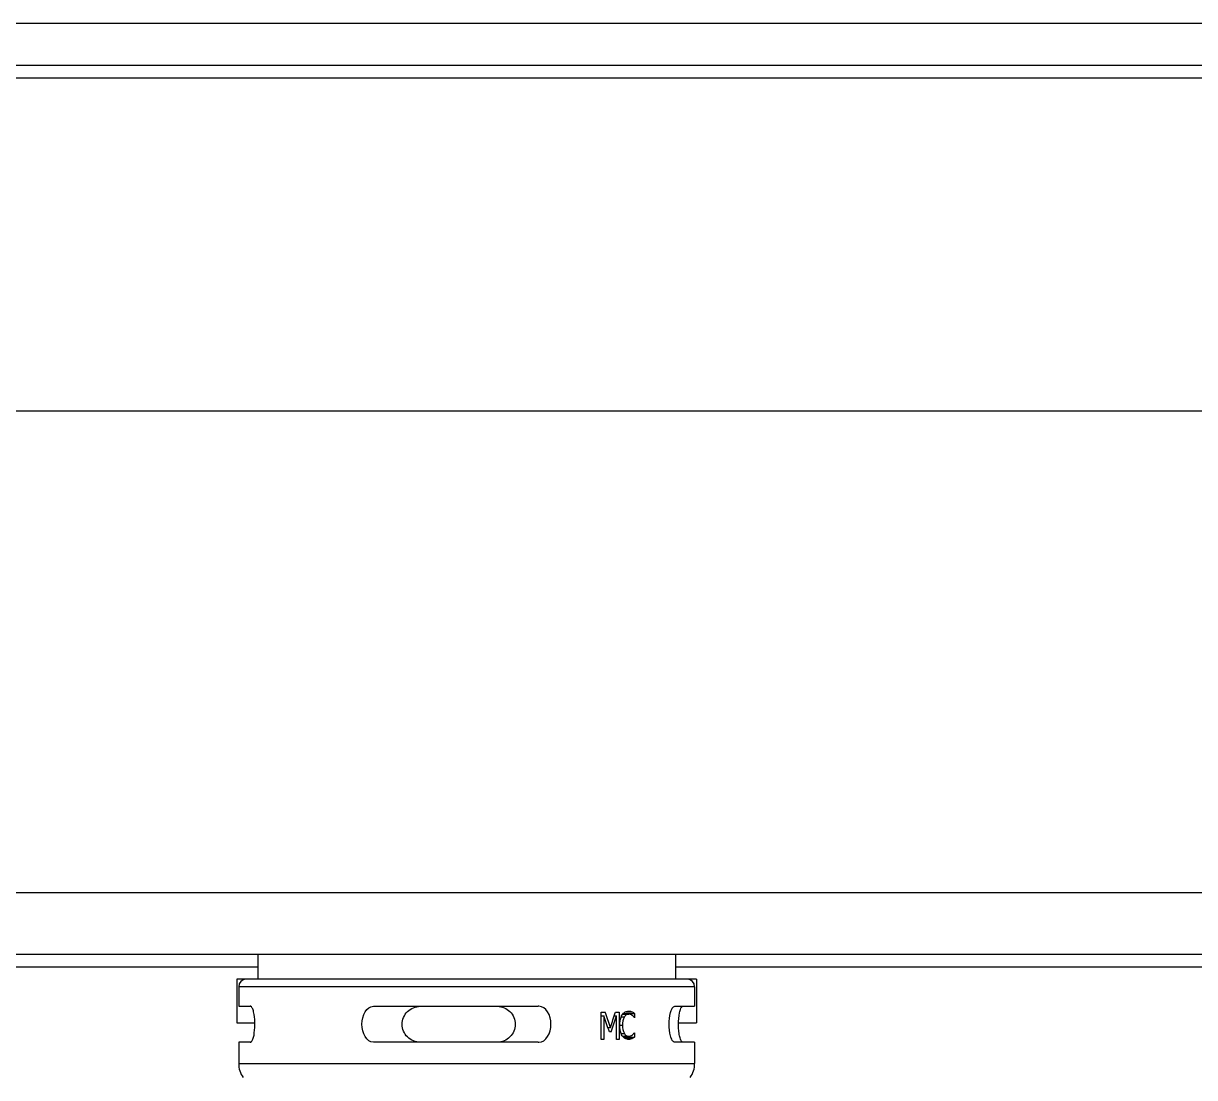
# Model space of a CAD drawing. Header units: millimetres. Extents: x 10297564 to 11610295, y -9287743 to -8409454.
# Drawn here: x 10533761 to 10534712, y -9102460 to -9101604 of the extents above; entities that cross this region are included whole.
import ezdxf

# ---------------------------------------------------------------- set-up
doc = ezdxf.new("R2010")
doc.units = ezdxf.units.MM
doc.header["$LTSCALE"] = 100
doc.layers.add('-0', color=7, linetype='Continuous')

# ---------------------------------------------------------------- blocks, each defined once
blk = doc.blocks.new('인버터 외형도')
at = {"layer": '-0', "linetype": 'Continuous'}
for p, q in [((127015.97, 34940.36), (115864.67, 34940.36)), ((127015.97, 34914.78), (115864.67, 34914.78)), ((117700.65, 34907.25), (125180, 34907.25)), ((125134.85, 34704.09), (117745.8, 34704.09)), ((127437.35, 34410.64), (115699.13, 34410.64)), ((127439.49, 34373.01), (115699.13, 34373.01)), ((123608.13, 34373.01), (123608.13, 34357.97)), ((123862.46, 34373.01), (123862.46, 34357.97)), ((123410.99, 34365.49), (123608.13, 34365.49)), ((123862.46, 34365.49), (124314.68, 34365.49)), ((123601.64, 34357.97), (123595.34, 34357.97)), ((123595.34, 34357.97), (123595.34, 34331.52)), ((123869.67, 34357.97), (123600.91, 34357.97)), ((123875.24, 34357.97), (123869.68, 34357.97)), ((123875.25, 34357.97), (123875.25, 34331.52)), ((123874.2, 34353.45), (123596.39, 34353.45)), ((123596.39, 34353.45), (123596.39, 34341.48)), ((123874.2, 34353.45), (123874.2, 34341.48)), ((123596.39, 34341.48), (123603.53, 34341.48)), ((123603.53, 34341.5), (123603.39, 34341.48)), ((123678.54, 34341.48), (123778.84, 34341.48)), ((123779.24, 34341.5), (123778.84, 34341.48)), ((123862.07, 34341.48), (123874.2, 34341.48)), ((123817.17, 34337.97), (123819.61, 34337.97)), ((123817.17, 34321.27), (123817.17, 34337.97)), ((123817.17, 34335.66), (123818.84, 34335.66)), ((123818.84, 34335.66), (123818.84, 34321.27)), ((123825.22, 34335.66), (123826.65, 34335.66)), ((123825.99, 34337.97), (123828.31, 34337.97)), ((123826.65, 34321.27), (123826.65, 34335.66)), ((123828.31, 34337.97), (123828.31, 34321.27)), ((123829.46, 34334.99), (123831.38, 34334.99)), ((123830.48, 34336.71), (123834.02, 34336.71)), ((123830.9, 34337.2), (123837.59, 34337.2)), ((123832.25, 34338.17), (123836.07, 34338.17)), ((123837.59, 34334.52), (123837.48, 34334.52)), ((123837.59, 34337.2), (123837.59, 34334.52)), ((123595.34, 34331.52), (123606.21, 34331.52)), ((123821.29, 34328.67), (123822.9, 34328.67)), ((123823.32, 34325.87), (123822.26, 34325.87)), ((123828.59, 34329.94), (123830.3, 34329.94)), ((123864.38, 34331.52), (123875.25, 34331.52)), ((123603.53, 34319.6), (123596.39, 34319.6)), ((123596.39, 34319.6), (123596.39, 34306.58)), ((123603.39, 34319.6), (123603.53, 34319.59)), ((123778.84, 34319.6), (123678.54, 34319.6)), ((123778.84, 34319.6), (123779.24, 34319.59)), ((123818.84, 34321.27), (123817.17, 34321.27)), ((123828.31, 34321.27), (123826.65, 34321.27)), ((123829.43, 34324.89), (123831.42, 34324.89)), ((123830.38, 34323.23), (123834.02, 34323.23)), ((123830.81, 34322.74), (123837.59, 34322.74)), ((123832.09, 34321.79), (123836.07, 34321.79)), ((123837.48, 34325.39), (123837.59, 34325.39)), ((123837.59, 34325.39), (123837.59, 34322.74)), ((123874.2, 34319.6), (123862.07, 34319.6)), ((123874.2, 34319.6), (123874.2, 34306.58)), ((123596.39, 34306.58), (123874.2, 34306.58))]:
    blk.add_line(p, q, dxfattribs=at)
for centre, radius, start, end in [((123600.91, 34353.45), 4.51, 90, 180), ((123869.68, 34353.45), 4.51, 0, 90), ((123603.52, 34340.92), 0.578, 81.006, 88.81895), ((123835.66, 34332.71), 6.6, 142.13742, 146.95018), ((123603.52, 34320.17), 0.579, 271.04452, 279.03278), ((123835.2, 34326.87), 6.09, 213.71258, 217.24171), ((123611.44, 34306.58), 15.05, 180, 214.43195), ((123859.15, 34306.58), 15.05, 325.56805, 0)]:
    blk.add_arc(centre, radius, start, end, dxfattribs=at)
for centre, major_axis, ratio, start_param, end_param in [((123735.29, 34308.1), (-111.47, 313.43), 0.264399, 4.675106, 4.706283), ((123735.29, 34313), (-111.71, 308.38), 0.267681, -1.616846, -1.586758), ((123735.29, 34344.87), (111.22, 318.9), 0.260915, -1.530666, -1.501599), ((123735.29, 34340.43), (111.61, 310.46), 0.26632, 4.761126, 4.792529)]:
    blk.add_ellipse(centre, major_axis=major_axis, ratio=ratio, start_param=start_param, end_param=end_param, dxfattribs=at)
for points, knots in [([(123604.44, 34320.29), (123605.39, 34321.75), (123606.05, 34325.81), (123606.4, 34331.72), (123605.84, 34336.97), (123604.91, 34340.09), (123604.09, 34341.41), (123603.61, 34341.49)], [0, 0, 0, 0, 0.237449, 0.535172, 0.821181, 0.933498, 1, 1, 1, 1]), ([(123678.54, 34319.6), (123674.2, 34319.61), (123668.73, 34330.54), (123674.2, 34341.48), (123678.54, 34341.48)], [0, 0, 0, 0, 0.500001, 1, 1, 1, 1]), ([(123706.95, 34319.6), (123704.16, 34319.6), (123698.35, 34321.97), (123694.86, 34330.54), (123698.35, 34339.11), (123704.16, 34341.48), (123706.95, 34341.48)], [0, 0, 0, 0, 0.249888, 0.5, 0.750113, 1, 1, 1, 1]), ([(123753.97, 34341.48), (123756.75, 34341.48), (123762.56, 34339.11), (123766.04, 34330.54), (123762.56, 34321.98), (123756.75, 34319.61), (123753.97, 34319.61)], [0, 0, 0, 0, 0.249886, 0.499995, 0.750107, 1, 1, 1, 1]), ([(123779.24, 34319.59), (123783.65, 34319.61), (123789.67, 34330.54), (123783.65, 34341.47), (123779.24, 34341.5)], [0, 0, 0, 0, 0.499999, 1, 1, 1, 1]), ([(123862.07, 34319.6), (123861.46, 34319.6), (123860.2, 34321.05), (123859.05, 34324.71), (123858.38, 34330.54), (123859.05, 34336.38), (123860.2, 34340.04), (123861.46, 34341.48), (123862.07, 34341.48)], [0, 0, 0, 0, 0.077309, 0.200072, 0.500002, 0.799928, 0.922691, 1, 1, 1, 1]), ([(123866.98, 34319.59), (123866.43, 34319.68), (123865.56, 34321.27), (123864.92, 34323.66), (123864.45, 34327), (123864.25, 34331.65), (123864.62, 34336.31), (123865.56, 34339.82), (123866.43, 34341.4), (123866.98, 34341.49)], [0, 0, 0, 0, 0.072071, 0.194943, 0.343142, 0.500286, 0.80521, 0.928016, 1, 1, 1, 1]), ([(123828.59, 34329.94), (123828.59, 34331.62), (123828.84, 34333.89), (123829.84, 34335.86), (123830.13, 34336.3)], [0, 0, 0, 0, 0.761672, 1, 1, 1, 1]), ([(123834.02, 34336.71), (123833.24, 34336.71), (123832.16, 34336.12), (123831.54, 34335.25), (123831.38, 34334.99)], [0, 0, 0, 0, 0.718017, 1, 1, 1, 1]), ([(123830.14, 34323.5), (123829.84, 34323.94), (123828.84, 34325.95), (123828.59, 34328.24), (123828.59, 34329.94)], [0, 0, 0, 0, 0.237909, 1, 1, 1, 1]), ([(123603.61, 34319.59), (123603.69, 34319.61), (123603.86, 34319.67), (123604.01, 34319.78), (123604.08, 34319.85)], [0, 0, 0, 0, 0.462042, 1, 1, 1, 1]), ([(123604.08, 34319.85), (123604.14, 34319.91), (123604.27, 34320.05), (123604.38, 34320.21), (123604.44, 34320.29)], [0, 0, 0, 0, 0.469649, 1, 1, 1, 1]), ([(123834, 34321.3), (123833.67, 34321.3), (123832.27, 34321.44), (123831, 34322.34), (123830.36, 34323.19)], [0, 0, 0, 0, 0.234942, 1, 1, 1, 1]), ([(123831.42, 34324.89), (123831.57, 34324.64), (123832.19, 34323.79), (123833.26, 34323.23), (123834.02, 34323.23)], [0, 0, 0, 0, 0.28222, 1, 1, 1, 1])]:
    blk.add_open_spline(points, degree=3, knots=knots, dxfattribs=at)
for points in [[(123831.38, 34334.99), (123830.5, 34333.51), (123830.3, 34331.66), (123830.3, 34329.94)], [(123830.45, 34336.76), (123830.99, 34337.45), (123831.73, 34338.05), (123832.56, 34338.35)], [(123832.56, 34338.35), (123833.02, 34338.52), (123833.53, 34338.61), (123834.02, 34338.61)], [(123834.02, 34338.61), (123834.72, 34338.61), (123835.44, 34338.45), (123836.07, 34338.17)], [(123836.19, 34335.91), (123835.58, 34336.39), (123834.79, 34336.71), (123834.02, 34336.71)], [(123836.07, 34338.17), (123836.62, 34337.92), (123837.12, 34337.57), (123837.59, 34337.2)], [(123837.07, 34335.04), (123836.8, 34335.36), (123836.51, 34335.65), (123836.19, 34335.91)], [(123837.48, 34334.52), (123837.34, 34334.69), (123837.21, 34334.87), (123837.07, 34335.04)], [(123830.3, 34329.94), (123830.3, 34328.22), (123830.52, 34326.36), (123831.42, 34324.89)], [(123836.07, 34321.79), (123835.43, 34321.48), (123834.71, 34321.3), (123834, 34321.3)], [(123834.02, 34323.23), (123834.82, 34323.23), (123835.65, 34323.55), (123836.27, 34324.05)], [(123837.59, 34322.74), (123837.1, 34322.4), (123836.62, 34322.04), (123836.07, 34321.79)], [(123836.27, 34324.05), (123836.73, 34324.44), (123837.15, 34324.89), (123837.48, 34325.39)]]:
    blk.add_open_spline(points, degree=3, dxfattribs=at)

msp = doc.modelspace()

# ---------------------------------------------------------------- block references
at = {"xscale": 1.333333333333333, "yscale": 1.333333333333333, "zscale": 1.333333333333333}
msp.add_blockref('인버터 외형도', (10369140.57, -9148190.99), dxfattribs=at)

doc.saveas('drawing.dxf')
